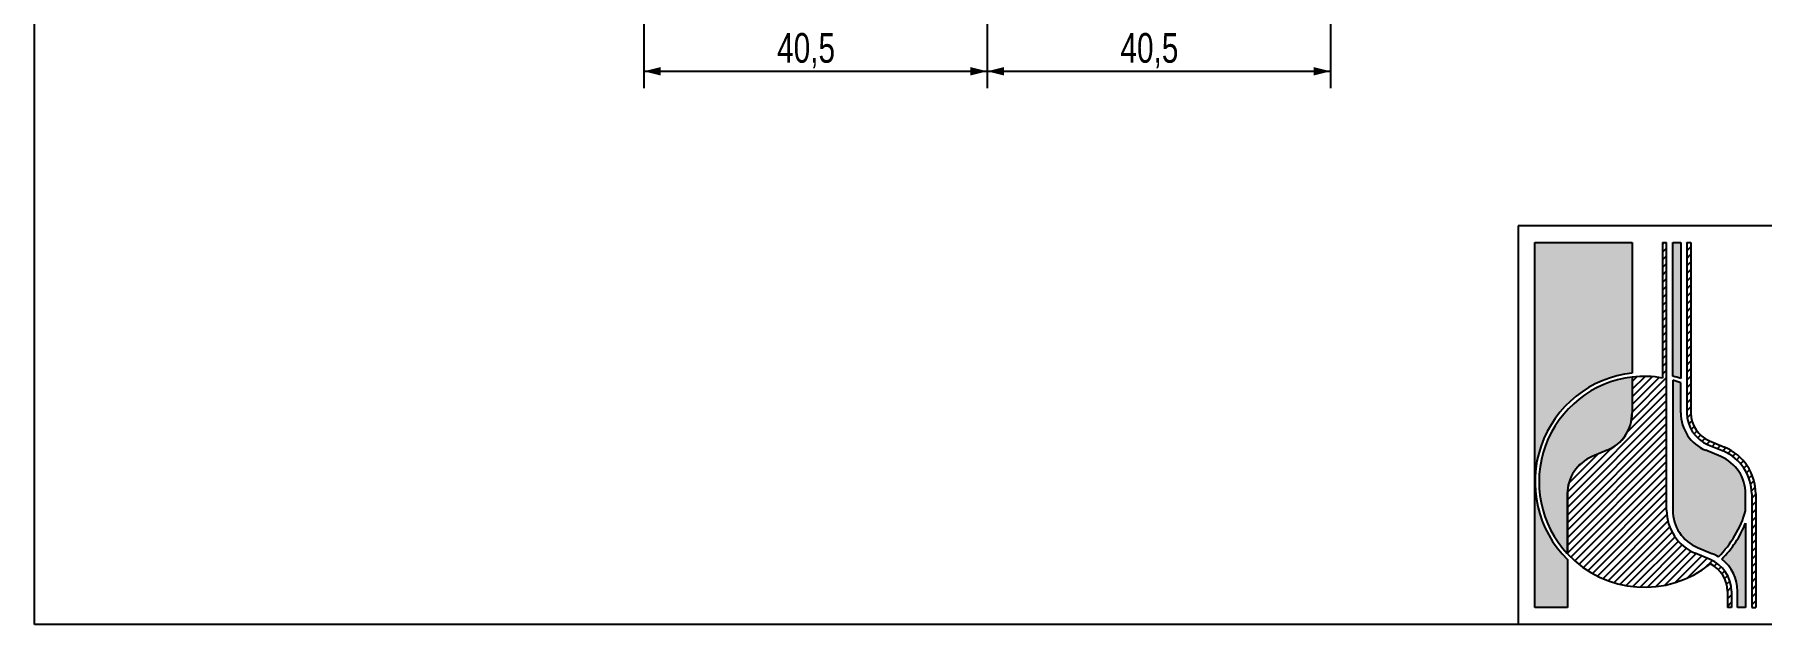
# Model space of a CAD drawing. Header units: millimetres. Extents: x 8 to 586, y 8 to 412.
# Drawn here: x 8 to 211.7, y 8 to 77.5 of the extents above; entities that cross this region are included whole.
import ezdxf

# ---------------------------------------------------------------- set-up
doc = ezdxf.new("R2010")
doc.units = ezdxf.units.MM
doc.layers.add('DIMENSIONS', color=2, linetype='Continuous')
doc.layers.add('HATCH', color=3, linetype='Continuous')
doc.layers.add('OUTLINE', color=7, linetype='Continuous', lineweight=25)
doc.styles.add('SLDTEXTSTYLE0', font='TXT', dxfattribs={"width": 0.75})
doc.dimstyles.new('SLDDIMSTYLE1', dxfattribs={"dimtxt": 3.5, "dimasz": 2, "dimexe": 0, "dimexo": 0.0625, "dimgap": 0.875, "dimtad": 1, "dimrnd": 1e-09, "dimzin": 12, "dimdsep": 46, "dimtxsty": 'SLDTEXTSTYLE0', "dimsah": 1, "dimcen": 0.09, "dimadec": 0, "dimazin": 3, "dimtfac": 1, "dimtofl": 0, "dimtmove": 0, "dimatfit": 3, "dimfxl": 0, "dimfrac": 2, "dimtolj": 1, "dimtzin": 12, "dimarcsym": 0})

# ---------------------------------------------------------------- blocks, each defined once
blk = doc.blocks.new('_D_42')
at = {"layer": 'DIMENSIONS'}
for p, q in [((79.87621555576149, 131.534149949927), (79.87621555576287, 71.19698677605629)), ((120.3762155557615, 95.19366215820371), (120.376215555762, 71.1969867760572)), ((79.87621555576283, 73.19698677605629), (120.376215555762, 73.19698677605722))]:
    blk.add_line(p, q, dxfattribs=at)
for points in [[(79.87621555576283, 73.19698677605629), (81.87621555576284, 72.69698677605633), (81.87621555576281, 73.69698677605633)], [(120.376215555762, 73.19698677605722), (118.376215555762, 73.69698677605717), (118.376215555762, 72.69698677605717)]]:
    blk.add_solid(points, dxfattribs=at)
at = {"layer": 'DIMENSIONS', "insert": (95.6005210253057, 77.70872369063565), "char_height": 3.5, "attachment_point": 1, "style": 'SLDTEXTSTYLE0'}
blk.add_mtext('40,5', dxfattribs=at)
blk = doc.blocks.new('_D_45')
at = {"layer": 'DIMENSIONS'}
for p, q in [((160.8762155557615, 133.9584476805796), (160.8762155557615, 71.19698677606424)), ((120.3762155557615, 95.19366215820371), (120.3762155557615, 71.19698677606424)), ((120.3762155557615, 73.19698677606424), (160.8762155557615, 73.19698677606424))]:
    blk.add_line(p, q, dxfattribs=at)
for points in [[(120.3762155557615, 73.19698677606424), (122.3762155557615, 72.69698677606424), (122.3762155557615, 73.69698677606424)], [(160.8762155557615, 73.19698677606424), (158.8762155557615, 73.69698677606424), (158.8762155557615, 72.69698677606424)]]:
    blk.add_solid(points, dxfattribs=at)
at = {"layer": 'DIMENSIONS', "insert": (136.1005210253042, 77.70872369064315), "char_height": 3.5, "attachment_point": 1, "style": 'SLDTEXTSTYLE0'}
blk.add_mtext('40,5', dxfattribs=at)

msp = doc.modelspace()

# ---------------------------------------------------------------- hatches: boundary and pattern name
at = {"layer": 'HATCH'}
h = msp.add_hatch(color=256, dxfattribs=at)
edge = h.paths.add_edge_path(flags=0)
edge.add_arc((197.9000000006529, 24.81111111041068), 12.89999999999973, 96.37937020851939, 180, ccw=False)
edge.add_line((196.4666666673023, 37.63123418140727), (196.4666666673023, 52.99999999931171))
edge.add_line((196.4666666673023, 52.99999999931171), (185.0000000006401, 52.99999999931172))
edge.add_line((185.0000000006401, 52.99999999931172), (185.0000000006401, 24.81111111041068))
h = msp.add_hatch(dxfattribs=at)
h.set_pattern_fill('LINE', color=256, scale=0.2, angle=45.0000000000001, style=0)
h.set_pattern_definition([(45.0000000000001, (0, 0), (-0.4490128060534585, 0.4490128060534569), [])])
edge = h.paths.add_edge_path(flags=0)
edge.add_arc((193.600000000003, 23.37777777777972), 4.777777777779089, 112.6198649480396, 179.9999999999979)
edge.add_line((188.8222222222238, 23.37777777777989), (188.8222222222259, 16.33139675533527))
edge.add_arc((197.9000000006557, 24.81111111041333), 12.42222222222299, 223.0490797958312, 308.8040060266014)
edge.add_arc((204.1111111117511, 11.9111111103989), 3.583333333332249, 4.661160346586257e-11, 63.954669439263114, ccw=False)
edge.add_line((207.6944444450833, 11.91111111040187), (207.6944444450833, 9.999999999287876))
edge.add_line((207.6944444450833, 9.999999999287876), (208.172222222861, 9.999999999287876))
edge.add_line((208.172222222861, 9.999999999287876), (208.172222222861, 11.91111111040185))
edge.add_arc((204.1111111117511, 11.9111111103989), 4.061111111109928, 4.165230045447445e-11, 67.38013505196726)
edge.add_line((205.6730769237159, 15.65982905911597), (203.9089743596164, 16.39487179416514))
edge.add_arc((206.0222222228568, 21.46666666597408), 5.494444444454564, 179.9999999999804, 247.3801350520879, ccw=False)
edge.add_line((200.5277777784022, 21.46666666597588), (200.5277777784022, 53.00000000008258))
edge.add_line((200.5277777784022, 53.00000000008258), (200.0500000005545, 53.00000000008258))
edge.add_line((200.0500000005545, 53.00000000008258), (200.0500000005545, 37.04586100394315))
edge.add_arc((197.9000000005688, 24.81111111113477), 12.42222222227219, 80.03323369986288, 96.62580956738171)
edge.add_line((196.4666666666786, 37.15036394481447), (196.4666666666787, 32.93333333333933))
edge.add_arc((191.6888888889006, 32.93333333334015), 4.777777777778047, 292.6198649480399, 359.9999999999902, ccw=False)
edge.add_line((193.5264957265075, 28.52307692308348), (191.7623931623958, 27.78803418803719))
h = msp.add_hatch(color=256, dxfattribs=at)
edge = h.paths.add_edge_path(flags=0)
edge.add_arc((197.9000000006529, 24.81111111041068), 12.90000000000009, 70.52877936559901, 74.97388624097238, ccw=False)
edge.add_line((202.2000000006337, 36.97334774682617), (202.2000000006337, 52.99999999930775))
edge.add_line((202.2000000006337, 52.99999999930775), (201.2444444450772, 52.99999999930775))
edge.add_line((201.2444444450772, 52.99999999930775), (201.2444444450772, 37.27003126258123))
h = msp.add_hatch(dxfattribs=at)
h.set_pattern_fill('ANSI31', color=256, scale=0.2, style=0)
h.set_pattern_definition([(45, (0, 0), (-0.4490128060534577, 0.4490128060534577), [])])
edge = h.paths.add_edge_path(flags=0)
edge.add_line((210.5611111117628, 23.37777777707851), (210.5611111117628, 9.999999999301023))
edge.add_line((210.5611111117628, 9.999999999301023), (211.0388888895406, 9.999999999301023))
edge.add_line((211.0388888895406, 9.999999999301023), (211.0388888895406, 23.37777777707851))
edge.add_arc((205.0666666673183, 23.37777777707851), 5.972222222222322, 0, 67.38013505196413)
edge.add_line((207.3636752143265, 28.89059828989929), (205.5995726502243, 29.62564102494205))
edge.add_arc((206.9777777784112, 32.9333333326421), 3.583333333333488, 179.9999999999737, 247.3801350522755, ccw=False)
edge.add_line((203.3944444450777, 32.9333333326437), (203.3944444450777, 52.99999999931006))
edge.add_line((203.3944444450777, 52.99999999931006), (202.9166666672998, 52.99999999931006))
edge.add_line((202.9166666672998, 52.99999999931006), (202.9166666672998, 32.93333333264371))
edge.add_arc((206.9777777784112, 32.9333333326421), 4.061111111111455, 179.9999999999772, 247.3801350522334)
edge.add_line((205.4158119664631, 29.18461538391639), (207.1799145305658, 28.44957264887364))
edge.add_arc((205.0666666673183, 23.37777777707851), 5.494444444444524, -7.958078640513122e-13, 67.38013505196358, ccw=False)
h = msp.add_hatch(color=256, dxfattribs=at)
edge = h.paths.add_edge_path(flags=0)
edge.add_arc((193.600000000003, 23.37777777777972), 4.787777777778803, 112.6198649480385, 179.9999999999971, ccw=False)
edge.add_line((191.7585470085497, 27.79726495726796), (193.5226495726614, 28.53230769231424))
edge.add_arc((191.6888888889006, 32.93333333334015), 4.767777777778028, 292.6198649480406, 359.999999999991)
edge.add_line((196.4566666666786, 32.93333333333933), (196.4566666666786, 37.14919823221575))
edge.add_arc((197.9000000006529, 24.81111111041068), 12.42222222221988, 96.67224550982667, 222.9814690215309)
edge.add_line((188.8122222222238, 16.34211471248352), (188.8122222222244, 23.37777777777989))
h = msp.add_hatch(color=256, dxfattribs=at)
edge = h.paths.add_edge_path(flags=0)
edge.add_line((202.2000000006338, 32.93333333264181), (202.2000000006338, 36.46536376506153))
edge.add_arc((197.9000000006529, 24.81111111041068), 12.42222222222225, 69.74775325790625, 74.38150172444736)
edge.add_line((201.2444444450773, 36.77465140149639), (201.2444444450773, 21.46666666597487))
edge.add_arc((206.0222222228568, 21.46666666597408), 4.777777777779465, 179.9999999999905, 247.3801350521434)
edge.add_line((204.1846153852634, 17.05641025571024), (205.9487179493657, 16.32136752066754))
edge.add_arc((204.1111111117511, 11.9111111103989), 4.777777777792094, 58.207531950913506, 67.38013505192822, ccw=False)
edge.add_arc((197.9000000006529, 24.81111111041068), 12.42222222222206, 314.6385798455202, 344.0576313943736)
edge.add_line((209.8444444450973, 21.39909530566277), (209.8444444450973, 23.37777777707851))
edge.add_arc((205.0666666673183, 23.37777777707851), 4.777777777778938, 0, 67.38013505198387)
edge.add_line((206.9042735049237, 27.78803418733679), (205.1401709408211, 28.52307692237911))
edge.add_arc((206.9777777784112, 32.9333333326421), 4.777777777777437, 180.0000000000035, 247.3801350521752, ccw=False)
h = msp.add_hatch(color=256, dxfattribs=at)
edge = h.paths.add_edge_path(flags=0)
edge.add_arc((197.9000000006529, 24.81111111041068), 12.89999999999973, 180, 225.2750868449774, ccw=False)
edge.add_line((185.0000000006401, 24.81111111041068), (185.0000000006401, 9.999999999313255))
edge.add_line((185.0000000006401, 9.999999999313255), (188.8222222228611, 9.999999999313255))
edge.add_line((188.8222222228611, 9.999999999313255), (188.8222222228611, 15.64574419920511))
h = msp.add_hatch(color=256, dxfattribs=at)
edge = h.paths.add_edge_path(flags=0)
edge.add_arc((197.9000000006529, 24.81111111041068), 12.89999999999997, 315.03754741606696, 337.8083934337247, ccw=False)
edge.add_arc((204.1111111117511, 11.9111111103989), 4.777777777792199, 5.837819117004983e-11, 52.37874481328919, ccw=False)
edge.add_line((208.8888888895433, 11.91111111040384), (208.8888888895433, 9.999999999298751))
edge.add_line((208.8888888895433, 9.999999999298751), (209.8444444450971, 9.999999999298751))
edge.add_line((209.8444444450971, 9.999999999298751), (209.8444444450971, 19.9387146863104))

# ---------------------------------------------------------------- linework, layer by layer
at = {"layer": 'OUTLINE'}
for p, q in [((8.000000000000007, 8.000000000000007), (8.000000000000007, 412)), ((586, 55.00000000000016), (183, 55.00000000000016)), ((183, 55.00000000000016), (183, 8.000000000000007)), ((185.0000000006401, 52.99999999931172), (196.4666666673023, 52.99999999931171)), ((185.0000000006401, 9.999999999313255), (185.0000000006401, 52.99999999931172)), ((196.4666666673023, 52.99999999931171), (196.4666666673023, 37.63123418140727)), ((200.0500000005545, 53.00000000008258), (200.5277777784022, 53.00000000008258)), ((200.0500000005545, 53.00000000008258), (200.0500000005545, 37.04586100394315)), ((200.5277777784022, 21.46666666597588), (200.5277777784022, 53.00000000008258)), ((201.2444444450772, 52.99999999930775), (202.2000000006337, 52.99999999930775)), ((201.2444444450772, 37.27003126258123), (201.2444444450772, 52.99999999930775)), ((202.2000000006337, 52.99999999930775), (202.2000000006337, 36.97334774682617)), ((202.9166666672998, 52.99999999931006), (203.3944444450777, 52.99999999931006)), ((202.9166666672998, 52.99999999931006), (202.9166666672998, 32.93333333264371)), ((203.3944444450777, 52.99999999931006), (203.3944444450777, 32.9333333326437)), ((196.4566666666786, 37.14919823221575), (196.4566666666786, 32.93333333333933)), ((196.4666666666786, 37.15036394481447), (196.4666666666787, 32.93333333333933)), ((201.2444444450773, 36.77465140149639), (201.2444444450773, 21.46666666597487)), ((202.2000000006338, 32.93333333264181), (202.2000000006338, 36.46536376506153)), ((193.5226495726614, 28.53230769231425), (191.7585470085497, 27.79726495726796)), ((193.5264957265075, 28.52307692308348), (191.7623931623958, 27.78803418803719)), ((206.9042735049238, 27.78803418733676), (205.1401709408211, 28.52307692237908)), ((205.4158119664631, 29.1846153839164), (207.1799145305658, 28.44957264887364)), ((205.5995726502243, 29.62564102494205), (207.3636752143265, 28.89059828989929)), ((188.8122222222244, 23.37777777777989), (188.8122222222238, 16.34211471248352)), ((188.8222222222238, 23.37777777777989), (188.8222222222259, 16.33139675533527)), ((209.8444444450973, 21.39909530566277), (209.8444444450973, 23.37777777707851)), ((210.5611111117628, 23.37777777707851), (210.5611111117628, 9.999999999301023)), ((211.0388888895406, 23.37777777707851), (211.0388888895406, 9.999999999301023)), ((209.8444444450971, 19.9387146863104), (209.8444444450971, 9.999999999298751)), ((205.6730769237159, 15.65982905911596), (203.9089743596164, 16.39487179416514)), ((204.1846153852633, 17.05641025571025), (205.9487179493658, 16.32136752066754)), ((188.8222222228611, 15.64574419920511), (188.8222222228611, 9.999999999313255)), ((207.6944444450833, 11.91111111040187), (207.6944444450833, 9.999999999287876)), ((208.172222222861, 11.91111111040185), (208.172222222861, 9.999999999287876)), ((208.8888888895433, 9.999999999298751), (208.8888888895433, 11.91111111040384)), ((188.8222222228611, 9.999999999313255), (185.0000000006401, 9.999999999313255)), ((208.172222222861, 9.999999999287876), (207.6944444450833, 9.999999999287876)), ((209.8444444450971, 9.999999999298751), (208.8888888895433, 9.999999999298751)), ((210.5611111117628, 9.999999999301023), (211.0388888895406, 9.999999999301023)), ((586, 8.000000000000007), (8.000000000000007, 8.000000000000007))]:
    msp.add_line(p, q, dxfattribs=at)
for centre, radius, start, end in [((197.9000000006529, 24.81111111041068), 12.89999999999972, 96.3793702085202, 225.2750868449783), ((197.9000000006529, 24.81111111041068), 12.42222222221988, 96.67224550982667, 222.9814690215309), ((197.9000000005688, 24.81111111113477), 12.4222222222722, 80.03323369986288, 96.62580956738171), ((197.9000000006529, 24.81111111041068), 12.90000000000009, 70.52877936559977, 74.97388624097323), ((197.9000000006529, 24.81111111041068), 12.42222222222225, 69.74775325790625, 74.38150172444736), ((191.6888888889006, 32.93333333334015), 4.767777777778043, 292.6198649480407, 359.999999999991), ((191.6888888889006, 32.93333333334015), 4.77777777777804, 292.6198649480407, 359.999999999991), ((206.9777777784112, 32.9333333326421), 4.777777777777443, 180.0000000000043, 247.3801350521761), ((206.9777777784112, 32.9333333326421), 4.061111111111449, 179.9999999999772, 247.3801350522333), ((206.9777777784112, 32.9333333326421), 3.583333333333486, 179.9999999999744, 247.3801350522763), ((205.0666666673183, 23.37777777707851), 5.972222222222319, 0, 67.38013505196413), ((193.600000000003, 23.37777777777972), 4.787777777778904, 112.6198649480397, 179.9999999999979), ((193.600000000003, 23.37777777777972), 4.777777777779249, 112.6198649480396, 179.9999999999979), ((205.0666666673183, 23.37777777707851), 4.777777777778941, 0, 67.38013505198342), ((205.0666666673183, 23.37777777707851), 5.494444444444528, 0, 67.38013505196443), ((206.0222222228568, 21.46666666597408), 5.494444444454558, 179.9999999999813, 247.3801350520887), ((206.0222222228568, 21.46666666597408), 4.777777777779466, 179.9999999999905, 247.3801350521431), ((197.9000000006529, 24.81111111041068), 12.42222222222206, 314.6385798455202, 344.0576313943736), ((197.9000000006529, 24.81111111041068), 12.89999999999998, 315.0375474160678, 337.8083934337255), ((197.9000000006557, 24.81111111041333), 12.42222222222375, 223.0490797958312, 308.8040060266015), ((204.1111111117511, 11.9111111103989), 4.777777777792096, 58.20753195091432, 67.38013505192878), ((204.1111111117511, 11.9111111103989), 4.061111111109938, 4.165230045447445e-11, 67.38013505196723), ((204.1111111117511, 11.9111111103989), 3.583333333332263, 4.737635907288764e-11, 63.95466943925278), ((204.1111111117511, 11.9111111103989), 4.77777777779221, 5.924175116063993e-11, 52.37874481329)]:
    msp.add_arc(centre, radius, start, end, dxfattribs=at)

# ---------------------------------------------------------------- dimensions: what is measured, and where the dimension line sits
at = {"layer": 'DIMENSIONS'}
dim = msp.add_linear_dim(base=(160.8762155557615, 73.19698677606424), p1=(120.3762155557615, 96.19366215820371), p2=(160.8762155557615, 134.9584476805796), dimstyle='SLDDIMSTYLE1', dxfattribs=at)
dim.commit()
dim.dimension.update_dxf_attribs({"geometry": '_D_45', "text_midpoint": (140.6262155557615, 73.19698677606424), "dimtype": 160})
dim = msp.add_linear_dim(base=(120.376215555762, 73.19698677605722), p1=(79.87621555576146, 132.534149949927), p2=(120.3762155557615, 96.19366215820371), angle=1.306776046902568e-12, dimstyle='SLDDIMSTYLE1', dxfattribs=at)
dim.commit()
dim.dimension.update_dxf_attribs({"geometry": '_D_42', "text_midpoint": (100.126215555763, 73.19698677605675), "dimtype": 160})

doc.saveas('drawing.dxf')
